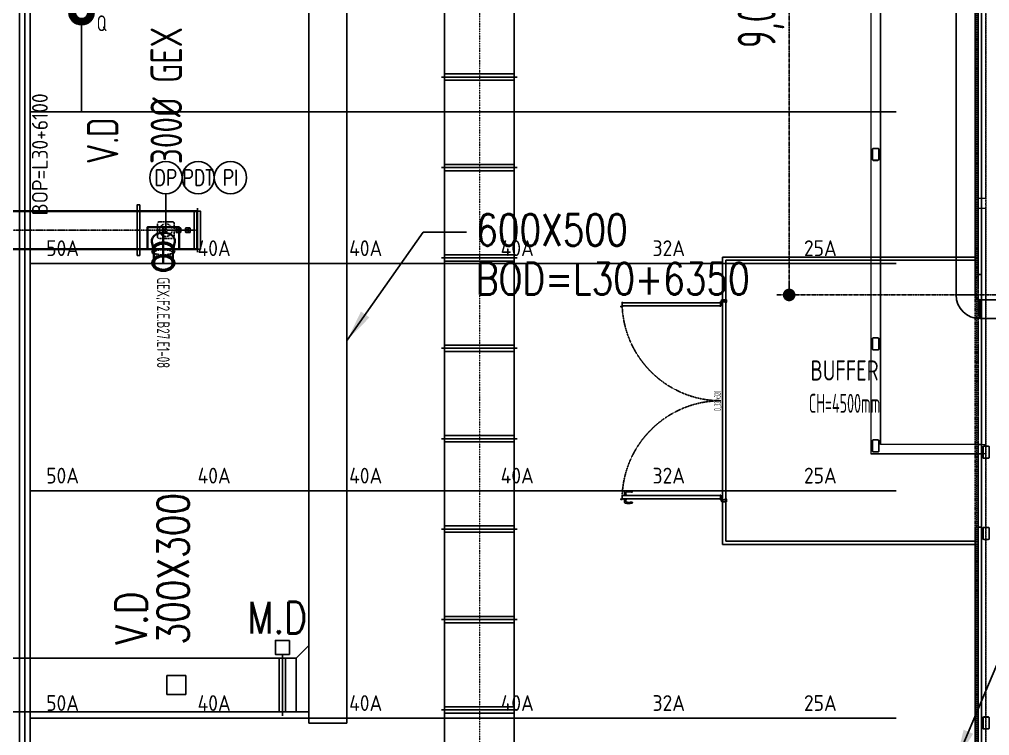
# Model space of a CAD drawing. Extents: x -32000 to 416743, y -254124 to 144214.
# Drawn here: x 227916 to 243280, y 17800 to 29136 of the extents above; entities that cross this region are included whole.
import ezdxf
from ezdxf.enums import TextEntityAlignment as Align

# ---------------------------------------------------------------- set-up
doc = ezdxf.new("R2010")
doc.units = 0
doc.header["$LTSCALE"] = 10
for name, pattern in [('H12PL4$0$JJP_三點線', [0.9, 0.3, -0.15, 0, -0.15, 0, -0.15, 0, -0.15]), ('H12PL4$0$JJP_虛線(退縮線、投影線、地下室範圍、非屬本工程、圖面分區)', [0.45, 0.3, -0.15]), ('H12PL4$0$TAI_虛線', [5.644, 2.822, -2.822]), ('X-F2-L30-FS-PIPE$0$CENTER2', [1.125, 0.75, -0.125, 0.125, -0.125]), ('XFDP30$0$HIDDEN', [0.3, 0.2, -0.1]), ('XFDP30$0$HIDDEN2', [0.1875, 0.125, -0.0625]), ('XFM1D40$0$CENTER', [2, 1.25, -0.25, 0.25, -0.25]), ('XFM1D40$0$HIDDEN2', [0.1875, 0.125, -0.0625]), ('XFM6D40$0$HIDDEN', [0.375, 0.25, -0.125]), ('XFM6D40$0$XFM6D40$0$CENTER', [2, 1.25, -0.25, 0.25, -0.25]), ('XFM7P40ICA$0$H12PL4$0$JJP_三點線', [0.9, 0.3, -0.15, 0, -0.15, 0, -0.15, 0, -0.15]), ('XFM7P40ICA$0$H12PL4$0$JJP_虛線(退縮線、投影線、地下室範圍、非屬本工程、圖面分區)', [0.45, 0.3, -0.15])]:
    doc.linetypes.add(name, pattern=pattern)
for name, color, linetype in [('H12PL4$0$A-WALL-EX', 252, 'Continuous'), ('H12PL4$0$A-WALL-IN', 252, 'Continuous'), ('H12PL4$0$S-GRID', 252, 'Continuous'), ('H12PL4$0$S-SLAB-SHOW', 252, 'Continuous'), ('X-F2-L30-E-CT-LV-50K$0$E-CBL-TXT', 250, 'Continuous'), ('X-F2-L30-FS-PIPE$0$F-SK-CEN', 1, 'X-F2-L30-FS-PIPE$0$CENTER2'), ('X-F2-L30-FS-PIPE$0$F-SK-LINE3', 100, 'Continuous'), ('X-F2-L30-FS-PIPE$0$F-SK-LINE4', 140, 'Continuous'), ('X-F2-L30-FS-PIPE$0$F-SK-TXT', 250, 'Continuous'), ('X-F2-L30-FS-PIPE$0$F-SK-UP-QR-T68-K8.1', 40, 'Continuous'), ('XFDP30$0$A-CR-TT2', 1, 'Continuous'), ('XFDP30$0$A-CR-TXT', 250, 'Continuous'), ('XFDP30$0$A-Door (8K)', 2, 'Continuous'), ('XFDP30$0$A-W-P1S (8K)', 2, 'Continuous'), ('XFDP30$0$A-W-P2D (8K)', 2, 'Continuous'), ('XFF7D30$0$93-duct-sm', 2, 'Continuous'), ('XFF7D30$0$M-SMOK-DUCT', 240, 'Continuous'), ('XFM1D40$0$M-CWTR-TEXT', 250, 'Continuous'), ('XFM1D40$0$M-HVAC-CMDUCT', 150, 'Continuous'), ('XFM1D40$0$M-HVAC-DAPR', 3, 'Continuous'), ('XFM1D40$0$M-PIPE-TEXT-ARROR', 250, 'Continuous'), ('XFM6D40$0$1GEX', 3, 'Continuous'), ('XFM6D40$0$1鋼構', 4, 'Continuous'), ('XFM6D40$0$TAKE OFF NUMBER', 7, 'Continuous'), ('XFM6D40$0$XFM6D40$0$M-PIPE-TEXT', 250, 'Continuous'), ('XFM7P40ICA$0$H12PL4$0$A-WALL-EX', 252, 'Continuous'), ('XFM7P40ICA$0$H12PL4$0$L40_19_SIAGE1', 252, 'Continuous'), ('XFM7P40ICA$0$H12PL4$0$L40_19_STEEL3', 252, 'Continuous'), ('XFM7P40ICA$0$H12PL4$0$S-GRID', 252, 'Continuous')]:
    doc.layers.add(name, color=color, linetype=linetype)
doc.layers.add('XFDP30$0$A-Area (50K)', color=7, linetype='Continuous', plot=False)
doc.layers.add('XFM6D40$0$XFM6D40$0$DUCT-CENT-GEX', color=1, linetype='XFM6D40$0$XFM6D40$0$CENTER', lineweight=25)
doc.layers.add('XFM6D40$0$XFM6D40$0$M-EX-DUCT-GEX', color=114, linetype='Continuous', lineweight=35)
doc.styles.add('X-F2-L30-E-CT-LV-50K$0$XL4E1Q20-E6$0$AA-TXT', font='simplex.shx', dxfattribs={"width": 0.8})
doc.styles.add('X-F2-L30-FS-PIPE$0$aa-txt', font='isocp.shx', dxfattribs={"bigfont": 'chineset.shx'})
doc.styles.add('XFDP30$0$AA-TXT', font='isocp.shx', dxfattribs={"width": 0.8, "bigfont": 'china.shx'})
doc.styles.add('XFM1D40$0$12P7-XCM2P10$0$AA-TXT', font='simplex.shx', dxfattribs={"bigfont": 'china.shx'})
doc.styles.add('XFM1D40$0$dim-txt', font='isocp.shx', dxfattribs={"width": 0.7, "bigfont": 'chineset.shx'})
doc.styles.add('XFM1D40$0$STANDARD', font='SIMPLEX', dxfattribs={"bigfont": 'BIGFONT'})
doc.styles.add('XFM6D40$0$dim-txt', font='isocp.shx', dxfattribs={"width": 0.7, "bigfont": 'chineset.shx'})
doc.styles.add('XFM6D40$0$XF2M6D20-A2 C2$0$AA-TXT', font='simplex.shx', dxfattribs={"width": 0.8, "bigfont": 'china.shx'})
doc.styles.add('XFM6D40$0$XFM6D40$0$aa-txt', font='isocp.shx', dxfattribs={"bigfont": 'chineset.shx'})
doc.dimstyles.new('X-F2-L30-E-CT-LV-50K$0$XL4E1Q20-E6$0$adim-2000', dxfattribs={"dimscale": 2000, "dimtxt": 0.25, "dimasz": 0.25, "dimexe": 0.1, "dimexo": 0.5, "dimgap": 0.15, "dimtad": 0, "dimdec": 4, "dimdsep": 46, "dimlunit": 6, "dimtxsty": 'X-F2-L30-E-CT-LV-50K$0$XL4E1Q20-E6$0$AA-TXT', "dimcen": 2.5, "dimclrd": 256, "dimclre": 256, "dimclrt": 256, "dimadec": 0, "dimazin": 0, "dimtfac": 1, "dimtdec": 4, "dimtmove": 0, "dimatfit": 3, "dimfxl": 1, "dimtolj": 1, "dimtzin": 0, "dimlwd": -1, "dimlwe": -1, "dimarcsym": 0})
doc.dimstyles.new('XFM1D40$0$ARCH-dim-2000', dxfattribs={"dimscale": 2000, "dimtxt": 0.3, "dimasz": 0.1, "dimexe": 0.1, "dimexo": 0.1, "dimgap": 0.05, "dimtad": 1, "dimdec": 0, "dimrnd": 0.1, "dimdsep": 46, "dimlunit": 6, "dimtxsty": 'XFM1D40$0$dim-txt', "dimblk": 'XFM1D40$0$_Dot', "dimblk1": 'XFM1D40$0$_Origin', "dimblk2": 'XFM1D40$0$_Origin', "dimcen": 2, "dimclrd": 256, "dimclre": 256, "dimclrt": 256, "dimadec": 0, "dimazin": 0, "dimtfac": 1, "dimtdec": 1, "dimtix": 1, "dimtmove": 2, "dimatfit": 3, "dimldrblk": 'XFM1D40$0$_Origin', "dimfxl": 1, "dimtvp": 1, "dimtolj": 1, "dimarcsym": 0})
doc.dimstyles.new('XFM1D40$0$Standard', dxfattribs={"dimtxt": 0.18, "dimasz": 0.18, "dimexe": 0.18, "dimexo": 0.0625, "dimgap": 0.09, "dimtad": 0, "dimtih": 1, "dimtoh": 1, "dimdec": 4, "dimzin": 0, "dimdsep": 46, "dimtxsty": 'XFM1D40$0$STANDARD', "dimcen": 0.09, "dimadec": 0, "dimazin": 0, "dimtfac": 1, "dimtdec": 4, "dimtofl": 0, "dimtmove": 0, "dimatfit": 3, "dimfxl": 1, "dimtolj": 1, "dimtzin": 0, "dimarcsym": 0})

# ---------------------------------------------------------------- blocks, each defined once
blk = doc.blocks.new('H12PL4')
at = {"layer": 'H12PL4$0$A-WALL-EX', "lineweight": 0}
for p, q in [((243219.5, 26300), (243099.5, 26300)), ((243219.5, 26300), (243099.5, 26300)), ((243099.5, 26150), (243219.5, 26150)), ((243099.5, 26150), (243219.5, 26150)), ((243099.5, 22410), (243219.5, 22410)), ((243219.5, 22260), (243099.5, 22260))]:
    blk.add_line(p, q, dxfattribs=at)
at = {"layer": 'H12PL4$0$A-WALL-EX', "linetype": 'H12PL4$0$JJP_虛線(退縮線、投影線、地下室範圍、非屬本工程、圖面分區)', "lineweight": 0}
blk.add_line((243099.5, 26300), (243099.5, 26150), dxfattribs=at)
at = {"layer": 'H12PL4$0$A-WALL-EX', "linetype": 'H12PL4$0$JJP_虛線(退縮線、投影線、地下室範圍、非屬本工程、圖面分區)', "lineweight": 0, "flags": 128}
for points in [[(243099.5, 30380), (243099.5, 22410)], [(243219.5, 26300), (243219.5, 30380)], [(243220, 29919.5), (243220, -2530)], [(243219.5, 22410), (243219.5, 26150)], [(243099.5, 22260), (243099.5, -465)], [(243219.5, 12725), (243219.5, 22260)]]:
    blk.add_lwpolyline(points, dxfattribs=at)
at = {"layer": 'H12PL4$0$A-WALL-IN', "lineweight": 0, "flags": 128}
for points in [[(241400, 37225), (241400, 22260)], [(241550, 22410), (241550, 37225)], [(243150, 30380), (243150, 22410)], [(243150, 22410), (241550, 22410)], [(241400, 22260), (241550, 22260)], [(241550, 22260), (243150, 22260)], [(243150, 22260), (243150, -465.1)]]:
    blk.add_lwpolyline(points, dxfattribs=at)
at = {"layer": 'H12PL4$0$S-GRID', "linetype": 'H12PL4$0$JJP_三點線', "lineweight": 0}
blk.add_line((235200, 128250), (235200, -28000), dxfattribs=at)
at = {"layer": 'H12PL4$0$S-SLAB-SHOW', "linetype": 'H12PL4$0$TAI_虛線', "lineweight": 0, "flags": 128}
blk.add_lwpolyline([(243219.5, -2530.5), (243219.5, 30380)], dxfattribs=at)
blk = doc.blocks.new('XFM1D40$0$H-PD')
at = {"layer": 'XFM1D40$0$M-HVAC-DAPR', "ltscale": 0.5}
blk.add_lwpolyline([(-5.53, 11.06), (-5.53, 0), (5.53, 0), (5.53, 11.06)], close=True, dxfattribs=at)
blk = doc.blocks.new('XFM1D40$0$_Dot')
at = {"color": 0, "linetype": 'ByBlock', "lineweight": -2}
blk.add_line((-0.5, 0), (-1, 0), dxfattribs=at)
at = {"color": 0, "linetype": 'ByBlock', "const_width": 0.5}
blk.add_lwpolyline([(-0.25, 0, 1), (0.25, 0, 1)], format="xyb", close=True, dxfattribs=at)
blk = doc.blocks.new('*D224')
at = {"linetype": 'XFM1D40$0$CENTER', "lineweight": -2, "transparency": 16777216}
for p, q in [((242700, 33775), (239906, 33775)), ((240106, 33575), (240106, 24975)), ((244261, 24775), (239906, 24775))]:
    blk.add_line(p, q, dxfattribs=at)
at = {"layer": 'DEFPOINTS', "color": 0, "linetype": 'XFM1D40$0$CENTER', "transparency": 16777216}
for p in [(242900, 33775), (240106, 24775), (244461, 24775)]:
    blk.add_point(p, dxfattribs=at)
at = {"linetype": 'XFM1D40$0$CENTER', "lineweight": -2, "transparency": 16777216, "xscale": 200, "yscale": 200, "zscale": 200}
for p, rotation in [((240106, 33775), 90), ((240106, 24775), 270)]:
    blk.add_blockref('XFM1D40$0$_Dot', p, dxfattribs=dict(at, rotation=rotation))
at = {"linetype": 'XFM1D40$0$CENTER', "transparency": 16777216, "insert": (239661, 29275), "char_height": 600, "attachment_point": 5, "rotation": 90, "style": 'XFM1D40$0$dim-txt'}
blk.add_mtext('\\A1;9,000', dxfattribs=at)
blk = doc.blocks.new('XFM1D40$0$_Origin')
at = {"color": 0, "lineweight": -2}
blk.add_line((0, 0), (-1, 0), dxfattribs=at)
blk.add_circle((0, 0), 0.5, dxfattribs=at)
blk = doc.blocks.new('XFM1D40$0$90-DUCT-0.75D')
for p, q in [((-125, 75), (-25, 75)), ((0, -50), (0, 50))]:
    blk.add_line(p, q)
for radius in [125, 25]:
    blk.add_arc((0, 75), radius, 180, 270)
blk = doc.blocks.new('XFM6D40$0$600-F')
blk.add_line((-50, 0), (650, 0))
blk.add_lwpolyline([(0, 50), (600, 50), (600, -50), (0, -50)], close=True)
blk = doc.blocks.new('XFM6D40$0$LD-600x300大補貼-45')
for p, q in [((191, 180), (269, 160)), ((-25, 0), (516, 0)), ((0, -25), (0, 25)), ((456, 150), (318, 150)), ((456, -150), (318, -150)), ((191, -180), (269, -160))]:
    blk.add_line(p, q)
blk.add_lwpolyline([(300, 173), (300, 250), (-50, 250), (-50, -250), (300, -250), (300, -173)])
for centre, major_axis, start_param, end_param in [((168, 0), (0, 183), 6.10565, 9.602313), ((318, 0), (0, -175), 2.600493, 6.824285), ((318, 0), (0, -150), 3.141593, 6.283185)]:
    blk.add_ellipse(centre, major_axis=major_axis, ratio=0.707107, start_param=start_param, end_param=end_param)
for major_axis in [(0, -175), (0, -150)]:
    blk.add_ellipse((520, 0), major_axis=major_axis, ratio=0.707107)
at = {"linetype": 'XFM6D40$0$HIDDEN', "ltscale": 10}
blk.add_ellipse((350, 0), major_axis=(0, 150), ratio=0.301035, dxfattribs=at)
blk = doc.blocks.new('XFM6D40$0$DP大補貼')
at = {"linetype": 'XFM6D40$0$HIDDEN', "ltscale": 0.001}
blk.add_lwpolyline([(-56257, 182475), (-56037, 182475, -0.414214), (-56017, 182455), (-56017, 182235, -0.414214), (-56037, 182215), (-56257, 182215, -0.414214), (-56277, 182235), (-56277, 182455, -0.414214)], format="xyb", close=True, dxfattribs=at)
for radius in [100, 25]:
    blk.add_circle((-56147, 182345), radius, dxfattribs=at)
blk = doc.blocks.new('XFM6D40$0$PI大補貼')
blk.add_lwpolyline([(-55820, 183079), (-55765, 183079, -0.414214), (-55755, 183069), (-55755, 183014, -0.414214), (-55765, 183004), (-55820, 183004, -0.414214), (-55830, 183014), (-55830, 183069, -0.414214)], format="xyb", close=True)
blk.add_circle((-55792, 183041), 17)
blk = doc.blocks.new('XFM6D40')
at = {"layer": 'XFM6D40$0$1GEX'}
blk.add_line((230235, 25800), (230235, 26375), dxfattribs=at)
for centre in [(230235, 26630.9), (230746.8, 26630.9), (231258.6, 26630.9)]:
    blk.add_circle(centre, 255.9, dxfattribs=at)
at = {"layer": 'XFM6D40$0$1鋼構'}
blk.add_lwpolyline([(229779.4, 25400), (229820.6, 25400), (229820.6, 26200), (229779.4, 26200)], close=True, dxfattribs=at)
at = {"layer": 'XFM6D40$0$XFM6D40$0$DUCT-CENT-GEX', "ltscale": 0.001}
blk.add_line((230733.2, 25800), (186982.9, 25800), dxfattribs=at)
at = {"layer": 'XFM6D40$0$XFM6D40$0$M-EX-DUCT-GEX'}
for p, q in [((230733.2, 26100), (187475, 26100)), ((230733.2, 26100), (230733.2, 25500)), ((230733.2, 25500), (187475, 25500))]:
    blk.add_line(p, q, dxfattribs=at)
at = {"layer": 'XFM6D40$0$1GEX', "rotation": 90}
for name, p in [('XFM6D40$0$600-F', (230735, 25500)), ('XFM6D40$0$PI大補貼', (413476.1, 81592.1)), ('XFM6D40$0$PI大補貼', (413626.1, 81592.1))]:
    blk.add_blockref(name, p, dxfattribs=at)
at = {"layer": 'XFM6D40$0$1GEX', "linetype": 'XFM6D40$0$HIDDEN', "rotation": 90}
blk.add_blockref('XFM6D40$0$DP大補貼', (412579.7, 81947.5), dxfattribs=at)
at = {"layer": 'XFM6D40$0$XFM6D40$0$M-EX-DUCT-GEX', "xscale": -1, "rotation": 90}
blk.add_blockref('XFM6D40$0$LD-600x300大補貼-45', (230195, 25800), dxfattribs=at)
at = {"layer": 'XFM6D40$0$1GEX', "style": 'XFM6D40$0$XF2M6D20-A2 C2$0$AA-TXT', "width": 0.8}
for s, p in [('DP', (230235, 26630.9)), ('PDT', (230746.8, 26630.9)), ('PI', (231258.6, 26630.9))]:
    blk.add_text(s, height=250, dxfattribs=at).set_placement(p, align=Align.MIDDLE_CENTER)
at = {"layer": 'XFM6D40$0$TAKE OFF NUMBER', "color": 114, "true_color": 0x00994c, "style": 'XFM6D40$0$dim-txt', "width": 0.7}
blk.add_text('GEX;F2.E.B27.E1-08 ', height=200, rotation=270, dxfattribs=at).set_placement((230195, 25051.9), align=Align.MIDDLE_LEFT)
at = {"layer": 'XFM6D40$0$XFM6D40$0$M-PIPE-TEXT', "style": 'XFM6D40$0$XFM6D40$0$aa-txt', "width": 0.8}
for s, p in [('300%%C GEX', (230492.9, 26845.6)), ('V.D', (229483.7, 26845.6))]:
    blk.add_text(s, height=500, rotation=90, dxfattribs=at).set_placement(p)
blk = doc.blocks.new('XFDP30$0$Door-D320')
for p, q in [((10, 159), (10.8, 159)), ((10, 154.1), (10, 159)), ((10.8, 154.1), (10, 154.1)), ((10.8, 159), (10.8, 154.1)), ((10.8, 157.7), (14.8, 157.7)), ((14.8, 155.5), (10.8, 155.5)), ((14.8, 157.7), (16.2, 157.6))]:
    blk.add_line(p, q)
for points in [[(4.2, 157.7), (0.2, 157.7), (-1.2, 157.6, 0.327495), (-2, 156.9, 0.089847), (-2.2, 146.2, 1.144881), (-0.3, 146.6, -0.137079), (-0.3, 154.9, -0.349357), (0.2, 155.5), (4.2, 155.5)], [(4.1, 161.6), (4.1, 163.4), (4.1, 161.6), (10.7, 161.6), (10.7, 161.5), (10.3, 161.5), (10.3, 160.4, -0.414214), (10.2, 160.3), (10, 160.3), (10, 160.4), (10.1, 160.4), (10.1, 161.4), (10, 161.4), (10, 5.5), (10.1, 5.5), (10.1, 6.5), (10, 6.5), (10, 6.6), (10.2, 6.6, -0.414214), (10.3, 6.5), (10.3, 5.4, -0.414214), (10.2, 5.3), (4.8, 5.3, -0.414214), (4.7, 5.4), (4.7, 6.5, -0.414214), (4.8, 6.6), (5, 6.6), (5, 6.5), (4.9, 6.5), (4.9, 5.5), (5, 5.5), (5, 161.4), (4.9, 161.4), (4.9, 160.4), (5, 160.4), (5, 160.3), (4.8, 160.3, -0.414214), (4.7, 160.4), (4.7, 161.4), (3.9, 161.4, -0.414214), (3.9, 161.4), (3.9, 163.6, -0.414214), (3.9, 163.7), (4.7, 163.7), (4.7, 163.4), (4.1, 163.4)], [(309.1, 161.6), (309.1, 163.4), (309.1, 161.6), (315.7, 161.6), (315.7, 161.5), (315.3, 161.5), (315.3, 160.4, -0.414214), (315.2, 160.3), (315, 160.3), (315, 160.4), (315.1, 160.4), (315.1, 161.4), (315, 161.4), (315, 5.5), (315.1, 5.5), (315.1, 6.5), (315, 6.5), (315, 6.6), (315.2, 6.6, -0.414214), (315.3, 6.5), (315.3, 5.4, -0.414214), (315.2, 5.3), (309.8, 5.3, -0.414214), (309.7, 5.4), (309.7, 6.5, -0.414214), (309.8, 6.6), (310, 6.6), (310, 6.5), (309.9, 6.5), (309.9, 5.5), (310, 5.5), (310, 161.4), (309.9, 161.4), (309.9, 160.4), (310, 160.4), (310, 160.3), (309.8, 160.3, -0.414214), (309.7, 160.4), (309.7, 161.4), (308.9, 161.4, -0.414214), (308.9, 161.4), (308.9, 163.6, -0.414214), (308.9, 163.7), (309.7, 163.7), (309.7, 163.4), (309.1, 163.4)], [(4.7, -2.1, 0.306748), (4.5, -1.7), (4.1, -1.7, 0.306748), (3.9, -2.1), (4, -2.1, -0.414214), (4.1, -2.2), (4.1, -2.2), (4, -2.2), (4, -2.9), (4.6, -2.9), (4.6, -2.2), (4.5, -2.2), (4.5, -2.2, -0.414214), (4.6, -2.1), (4.7, -2.1), (4.8, -2.1, -0.414214), (5, -2.3), (5, -2.9, -0.320245), (4.7, -3.4), (3, -4), (0.6, -4, -0.414214), (0, -3.4), (0, 3.4, -0.414214), (0.6, 4), (3, 4), (3, 0), (3, -1.4, 0.414214), (3.7, -2.1), (3.9, -2.1)], [(315.3, -2.1, -0.306748), (315.5, -1.7), (315.9, -1.7, -0.306748), (316.1, -2.1), (316, -2.1, 0.414214), (315.9, -2.2), (315.9, -2.2), (316, -2.2), (316, -2.9), (315.4, -2.9), (315.4, -2.2), (315.5, -2.2), (315.5, -2.2, 0.414214), (315.4, -2.1), (315.3, -2.1), (315.2, -2.1, 0.414214), (315, -2.3), (315, -2.9, 0.320245), (315.3, -3.4), (317, -4), (319.4, -4, 0.414214), (320, -3.4), (320, 3.4, 0.414214), (319.4, 4), (317, 4), (317, 0), (317, -1.4, -0.414214), (316.3, -2.1), (316.1, -2.1)]]:
    blk.add_lwpolyline(points, format="xyb")
blk.add_lwpolyline([(5, 154.1), (5, 159), (4.2, 159), (4.2, 154.1)], close=True)
at = {"ltscale": 500}
for points in [[(3.3, 0.1), (3.3, 4.6), (3, 4.6), (3, 0.1)], [(8.5, 5.3), (4, 5.3), (4, 5.5), (8.5, 5.5)], [(311.5, 5.3), (316, 5.3), (316, 5.5), (311.5, 5.5)], [(316.7, 0.1), (316.7, 4.6), (317, 4.6), (317, 0.1)]]:
    blk.add_lwpolyline(points, close=True, dxfattribs=at)
at = {"linetype": 'XFDP30$0$HIDDEN', "ltscale": 0.1}
for centre, start, end in [((3.5, 5.1), 0, 86.7241), ((316.5, 5.1), 93.2759, 180)]:
    blk.add_arc(centre, 156.5, start, end, dxfattribs=at)
at = {"extrusion": (0, 0, -1)}
for centre, major_axis, start_param, end_param in [((14.7, 154.9), (0.417, 0.417), -0.669314, 0.675093), ((0.4, 150.8), (10.9, 10.9), 0.51383, 1.058752), ((16.1, 156.7), (-0.624, 0.624), 0.866962, 2.13291), ((-12.5, 150.9), (21.3, 21.3), 0.585307, 0.943734), ((16.2, 146.3), (0.707, 0.707), 0.872811, 4.284184)]:
    blk.add_ellipse(centre, major_axis=major_axis, ratio=1, start_param=start_param, end_param=end_param, dxfattribs=at)
at = {"ltscale": 500, "extrusion": (0, 0, -1)}
blk.add_ellipse((3.5, 5.1), major_axis=(0.495, 0.495), ratio=1, start_param=3.926991, end_param=10.210176, dxfattribs=at)
at = {"ltscale": 500}
blk.add_ellipse((316.5, 5.1), major_axis=(-0.495, 0.495), ratio=1, start_param=3.926991, end_param=10.210176, dxfattribs=at)
at = {"color": 9, "style": 'XFDP30$0$AA-TXT', "width": 0.45}
blk.add_attdef('320X000', text='', height=10, dxfattribs=at).set_placement((160, 10.1), align=Align.MIDDLE)
blk = doc.blocks.new('XFDP30')
at = {"layer": 'XFDP30$0$A-Area (50K)'}
blk.add_lwpolyline([(175950, 89650), (174600, 89650), (174600, 350), (243151, 350), (243151, 37225), (239940, 37225), (239940, 44550), (235500, 44550), (235500, 50025), (243150, 50025), (243151, 89650), (185250, 89650), (185250, 86290), (175950, 86290)], close=True, dxfattribs=at)
at = {"layer": 'XFDP30$0$A-W-P1S (8K)'}
for p, q in [((243051, 25100), (243051, 34725)), ((243101, 25100), (243101, 34675)), ((243150, 25100), (243051, 25100)), ((243150, 21100), (243051, 21100)), ((243051, 13125), (243051, 21100)), ((243101, 13125), (243101, 21100))]:
    blk.add_line(p, q, dxfattribs=at)
at = {"layer": 'XFDP30$0$A-W-P1S (8K)', "linetype": 'XFDP30$0$HIDDEN2'}
for p, q in [((243051, 25100), (243051, 21100)), ((243101, 25100), (243101, 21100))]:
    blk.add_line(p, q, dxfattribs=at)
at = {"layer": 'XFDP30$0$A-W-P2D (8K)'}
for p, q in [((239051, 20825), (239051, 25375)), ((243051, 25375), (239051, 25375)), ((239101, 20875), (239101, 25325)), ((243051, 25325), (239101, 25325)), ((243051, 20825), (239051, 20825)), ((243051, 20875), (239101, 20875))]:
    blk.add_line(p, q, dxfattribs=at)
at = {"layer": 'XFDP30$0$A-Door (8K)', "xscale": 10, "yscale": 10, "zscale": 10, "rotation": 90}
blk.add_blockref('XFDP30$0$Door-D320', (239076, 21500), dxfattribs=at).add_auto_attribs({'320X000': 'D_320x320'})
at = {"layer": 'XFDP30$0$A-CR-TT2', "style": 'XFDP30$0$AA-TXT', "width": 0.6}
blk.add_text('CH=4500mm', height=300, dxfattribs=at).set_placement((240983, 23060), align=Align.MIDDLE)
at = {"layer": 'XFDP30$0$A-CR-TXT', "style": 'XFDP30$0$AA-TXT', "width": 0.8}
blk.add_text('BUFFER', height=320, dxfattribs=at).set_placement((240983, 23580), align=Align.MIDDLE)
blk = doc.blocks.new('XFM7P40ICA$0$H12PL4')
at = {"layer": 'XFM7P40ICA$0$H12PL4$0$A-WALL-EX', "lineweight": 0}
for p, q in [((243219.5, 26300), (243099.5, 26300)), ((243219.5, 26300), (243099.5, 26300)), ((243099.5, 26150), (243219.5, 26150)), ((243099.5, 26150), (243219.5, 26150))]:
    blk.add_line(p, q, dxfattribs=at)
at = {"layer": 'XFM7P40ICA$0$H12PL4$0$A-WALL-EX', "linetype": 'XFM7P40ICA$0$H12PL4$0$JJP_虛線(退縮線、投影線、地下室範圍、非屬本工程、圖面分區)', "lineweight": 0}
blk.add_line((243099.5, 26300), (243099.5, 26150), dxfattribs=at)
at = {"layer": 'XFM7P40ICA$0$H12PL4$0$A-WALL-EX', "linetype": 'XFM7P40ICA$0$H12PL4$0$JJP_虛線(退縮線、投影線、地下室範圍、非屬本工程、圖面分區)', "lineweight": 0, "flags": 128}
for points in [[(243099.5, 30380), (243099.5, -465)], [(243219.5, 26300), (243219.5, 30380)], [(243075, 29895), (243075, -2650)], [(243220, 29919.5), (243220, -2530)], [(243219.5, 12725), (243219.5, 26150)]]:
    blk.add_lwpolyline(points, dxfattribs=at)
at = {"layer": 'XFM7P40ICA$0$H12PL4$0$A-WALL-EX', "lineweight": 0, "flags": 128}
blk.add_lwpolyline([(243150, 30380), (243150, -465.1)], dxfattribs=at)
at = {"layer": 'XFM7P40ICA$0$H12PL4$0$L40_19_SIAGE1', "lineweight": 0}
for p, q in [((241400, 37225), (241400, 22260)), ((241550, 37225), (241550, 22410)), ((243150, 37225), (243150, 22410)), ((243150, 22410), (241550, 22410)), ((243150, 22260), (241400, 22260)), ((243150, 350), (243150, 22260))]:
    blk.add_line(p, q, dxfattribs=at)
at = {"layer": 'XFM7P40ICA$0$H12PL4$0$L40_19_STEEL3', "lineweight": 0, "flags": 128}
for points in [[(241525, 27082), (241525, 26918, -0.4142136), (241507, 26900), (241443, 26900, -0.4142136), (241425, 26918), (241425, 27082, -0.4142136), (241443, 27100), (241507, 27100, -0.4142136)], [(241519, 27082), (241519, 26918, -0.4142136), (241507, 26906), (241443, 26906, -0.4142136), (241431, 26918), (241431, 27082, -0.4142136), (241443, 27094), (241507, 27094, -0.4142136)], [(241525, 24082), (241525, 23918, -0.4142136), (241507, 23900), (241443, 23900, -0.4142136), (241425, 23918), (241425, 24082, -0.4142136), (241443, 24100), (241507, 24100, -0.4142136)], [(241519, 24082), (241519, 23918, -0.4142136), (241507, 23906), (241443, 23906, -0.4142136), (241431, 23918), (241431, 24082, -0.4142136), (241443, 24094), (241507, 24094, -0.4142136)], [(241525, 22467), (241525, 22303, -0.4142136), (241507, 22285), (241443, 22285, -0.4142136), (241425, 22303), (241425, 22467, -0.4142136), (241443, 22485), (241507, 22485, -0.4142136)], [(241519, 22467), (241519, 22303, -0.4142136), (241507, 22291), (241443, 22291, -0.4142136), (241431, 22303), (241431, 22467, -0.4142136), (241443, 22479), (241507, 22479, -0.4142136)], [(243275, 22367), (243275, 22203, -0.4142136), (243257, 22185), (243193, 22185, -0.4142136), (243175, 22203), (243175, 22367, -0.4142136), (243193, 22385), (243257, 22385, -0.4142136)], [(243269, 22367), (243269, 22203, -0.4142136), (243257, 22191), (243193, 22191, -0.4142136), (243181, 22203), (243181, 22367, -0.4142136), (243193, 22379), (243257, 22379, -0.4142136)], [(243275, 21082), (243275, 20918, -0.4142136), (243257, 20900), (243193, 20900, -0.4142136), (243175, 20918), (243175, 21082, -0.4142136), (243193, 21100), (243257, 21100, -0.4142136)], [(243269, 21082), (243269, 20918, -0.4142136), (243257, 20906), (243193, 20906, -0.4142136), (243181, 20918), (243181, 21082, -0.4142136), (243193, 21094), (243257, 21094, -0.4142136)], [(243275, 18082), (243275, 17918, -0.4142136), (243257, 17900), (243193, 17900, -0.4142136), (243175, 17918), (243175, 18082, -0.4142136), (243193, 18100), (243257, 18100, -0.4142136)], [(243269, 18082), (243269, 17918, -0.4142136), (243257, 17906), (243193, 17906, -0.4142136), (243181, 17918), (243181, 18082, -0.4142136), (243193, 18094), (243257, 18094, -0.4142136)]]:
    blk.add_lwpolyline(points, format="xyb", close=True, dxfattribs=at)
at = {"layer": 'XFM7P40ICA$0$H12PL4$0$S-GRID', "linetype": 'XFM7P40ICA$0$H12PL4$0$JJP_三點線', "lineweight": 0}
blk.add_line((235200, 128250), (235200, -28000), dxfattribs=at)
blk = doc.blocks.new('XFM7P40ICA')
blk.add_blockref('XFM7P40ICA$0$H12PL4', (0, 0))
blk = doc.blocks.new('XFF7D30$0$1100-F')
blk.add_line((-50, 0), (1150, 0))
blk.add_lwpolyline([(1100, 50), (0, 50), (0, -50), (1100, -50)], close=True)
blk = doc.blocks.new('XFF7D30$0$A$C6168fb36')
at = {"layer": 'XFF7D30$0$93-duct-sm'}
for p, q in [((234650, 42052), (234650, 12750)), ((235750, 42052), (235750, 12750))]:
    blk.add_line(p, q, dxfattribs=at)
at = {"layer": 'XFF7D30$0$93-duct-sm', "rotation": 180}
for p in [(235750, 28223), (235750, 26792), (235750, 25361), (235750, 23930), (235750, 22499), (235750, 21068), (235750, 19637), (235750, 18206)]:
    blk.add_blockref('XFF7D30$0$1100-F', p, dxfattribs=at)
blk = doc.blocks.new('XFF7D30')
at = {"layer": 'XFF7D30$0$M-SMOK-DUCT', "ltscale": 5}
blk.add_blockref('XFF7D30$0$A$C6168fb36', (0, 0), dxfattribs=at)
blk = doc.blocks.new('X-F2-L30-FS-PIPE$0$FS02-Q-81')
at = {"const_width": 0.5}
blk.add_lwpolyline([(-0.75, 0, 1), (0.75, 0, 1)], format="xyb", close=True, dxfattribs=at)
for radius in [1, 0.5]:
    blk.add_circle((0, 0), radius)
at = {"style": 'X-F2-L30-FS-PIPE$0$aa-txt', "width": 0.8}
for s, p in [('8.1', (1.2, 0.6)), ('Q', (1.2, -1.5))]:
    blk.add_text(s, height=1.25, dxfattribs=at).set_placement(p)
blk = doc.blocks.new('X-F2-L30-FS-PIPE')
at = {"layer": 'X-F2-L30-FS-PIPE$0$F-SK-CEN'}
blk.add_line((228000, 2418), (228000, 30282), dxfattribs=at)
at = {"layer": 'X-F2-L30-FS-PIPE$0$F-SK-LINE3'}
for p, q in [((228900, 29050), (228900, 27675)), ((228084, 27675), (241800, 27675)), ((228084, 25275), (241800, 25275)), ((228084, 21675), (241800, 21675)), ((228084, 18075), (241800, 18075))]:
    blk.add_line(p, q, dxfattribs=at)
at = {"layer": 'X-F2-L30-FS-PIPE$0$F-SK-LINE4'}
blk.add_lwpolyline([(228084, 2418), (227916, 2418), (227916, 30282), (228084, 30282)], close=True, dxfattribs=at)
at = {"layer": 'X-F2-L30-FS-PIPE$0$F-SK-UP-QR-T68-K8.1', "xscale": 200, "yscale": 200, "zscale": 200}
blk.add_blockref('X-F2-L30-FS-PIPE$0$FS02-Q-81', (228900, 29250), dxfattribs=at)
at = {"layer": 'X-F2-L30-FS-PIPE$0$F-SK-TXT', "style": 'X-F2-L30-FS-PIPE$0$aa-txt'}
blk.add_text('BOP=L30+6100', height=250, rotation=90, dxfattribs=at).set_placement((228240, 27000), align=Align.MIDDLE)
for s, p in [('50A', (228600, 25515)), ('40A', (231000, 25515)), ('40A', (233400, 25515)), ('40A', (235800, 25515)), ('32A', (238200, 25515)), ('25A', (240600, 25515)), ('50A', (228600, 21915)), ('40A', (231000, 21915)), ('40A', (233400, 21915)), ('40A', (235800, 21915)), ('32A', (238200, 21915)), ('25A', (240600, 21915)), ('50A', (228600, 18315)), ('40A', (231000, 18315)), ('40A', (233400, 18315)), ('40A', (235800, 18315)), ('32A', (238200, 18315)), ('25A', (240600, 18315))]:
    blk.add_text(s, height=250, dxfattribs=at).set_placement(p, align=Align.MIDDLE)
blk = doc.blocks.new('XFM1D40')
at = {"layer": 'XFM1D40$0$M-HVAC-CMDUCT'}
for p, q in [((242750, 33775), (242750, 24775)), ((243050, 33775), (243050, 24775)), ((232500, 30455.6), (232500, 17994.6)), ((233100, 30455.6), (233100, 17994.6)), ((244060, 24700), (243125, 24700)), ((244060, 24400), (243125, 24400)), ((232300, 19025), (232500, 19225)), ((212692.1, 19025), (232300, 19025)), ((232030.9, 18175), (232030.9, 19025)), ((232300, 18175), (232300, 19025)), ((230250, 18750), (230550, 18750)), ((230250, 18750), (230250, 18450)), ((230550, 18750), (230550, 18450)), ((230550, 18450), (230250, 18450)), ((212692.1, 18175), (232500, 18175)), ((232500, 17994.6), (233100, 17994.6))]:
    blk.add_line(p, q, dxfattribs=at)
at = {"layer": 'XFM1D40$0$M-HVAC-DAPR', "linetype": 'XFM1D40$0$HIDDEN2', "ltscale": 0.5}
blk.add_line((232080.9, 18115), (232080.9, 19085), dxfattribs=at)
at = {"layer": 'XFM1D40$0$M-HVAC-DAPR', "ltscale": 0.5}
blk.add_lwpolyline([(232130.9, 19025), (232030.9, 19025), (232030.9, 18175), (232130.9, 18175)], close=True, dxfattribs=at)
at = {"layer": 'XFM1D40$0$M-HVAC-CMDUCT', "xscale": 3, "yscale": 3, "zscale": 3}
blk.add_blockref('XFM1D40$0$90-DUCT-0.75D', (243125, 24550), dxfattribs=at)
at = {"layer": 'XFM1D40$0$M-HVAC-DAPR', "ltscale": 0.5, "xscale": -20, "yscale": 20, "zscale": 20}
blk.add_blockref('XFM1D40$0$H-PD', (232080.9, 19085), dxfattribs=at)
at = {"layer": 'XFM1D40$0$M-CWTR-TEXT', "style": 'XFM1D40$0$12P7-XCM2P10$0$AA-TXT', "width": 0.8}
for s, p in [('600X500', (235149.3, 25804.7)), ('BOD=L30+6350', (235144.3, 25031.2)), ('M.D', (231526.7, 19667.3))]:
    blk.add_text(s, height=500, dxfattribs=at).set_placement(p, align=Align.MIDDLE_LEFT)
for s, p in [('300X300', (230351.1, 19240.2)), ('V.D', (229685.1, 19240.2))]:
    blk.add_text(s, height=500, rotation=90, dxfattribs=at).set_placement(p, align=Align.MIDDLE_LEFT)
at = {"linetype": 'XFM1D40$0$CENTER'}
dim = blk.add_linear_dim(base=(240106.2, 24775), p1=(242900, 33775), p2=(244461.2, 24775), angle=90, dimstyle='XFM1D40$0$ARCH-dim-2000', dxfattribs=at)
dim.commit()
dim.dimension.update_dxf_attribs({"geometry": '*D224', "text_midpoint": (239661.4, 29275)})
at = {"layer": 'XFM1D40$0$M-PIPE-TEXT-ARROR'}
blk.add_leader([(233105, 24056.6), (234308.6, 25771), (234994.8, 25771)], dimstyle='XFM1D40$0$Standard', override={"dimasz": 500}, dxfattribs=at)
blk = doc.blocks.new('X-F2-L30-E-CT-LV-50K')
at = {"layer": 'X-F2-L30-E-CT-LV-50K$0$E-CBL-TXT'}
blk.add_leader([(242750, 17400), (245056.6, 22859.5), (246056.6, 22859.5)], dimstyle='X-F2-L30-E-CT-LV-50K$0$XL4E1Q20-E6$0$adim-2000', dxfattribs=at)

msp = doc.modelspace()

# ---------------------------------------------------------------- block references
for name in ['H12PL4', 'XFM7P40ICA', 'XFM6D40', 'XFM1D40', 'XFDP30', 'X-F2-L30-E-CT-LV-50K', 'X-F2-L30-FS-PIPE', 'XFF7D30']:
    msp.add_blockref(name, (0, 0))

doc.saveas('drawing.dxf')
